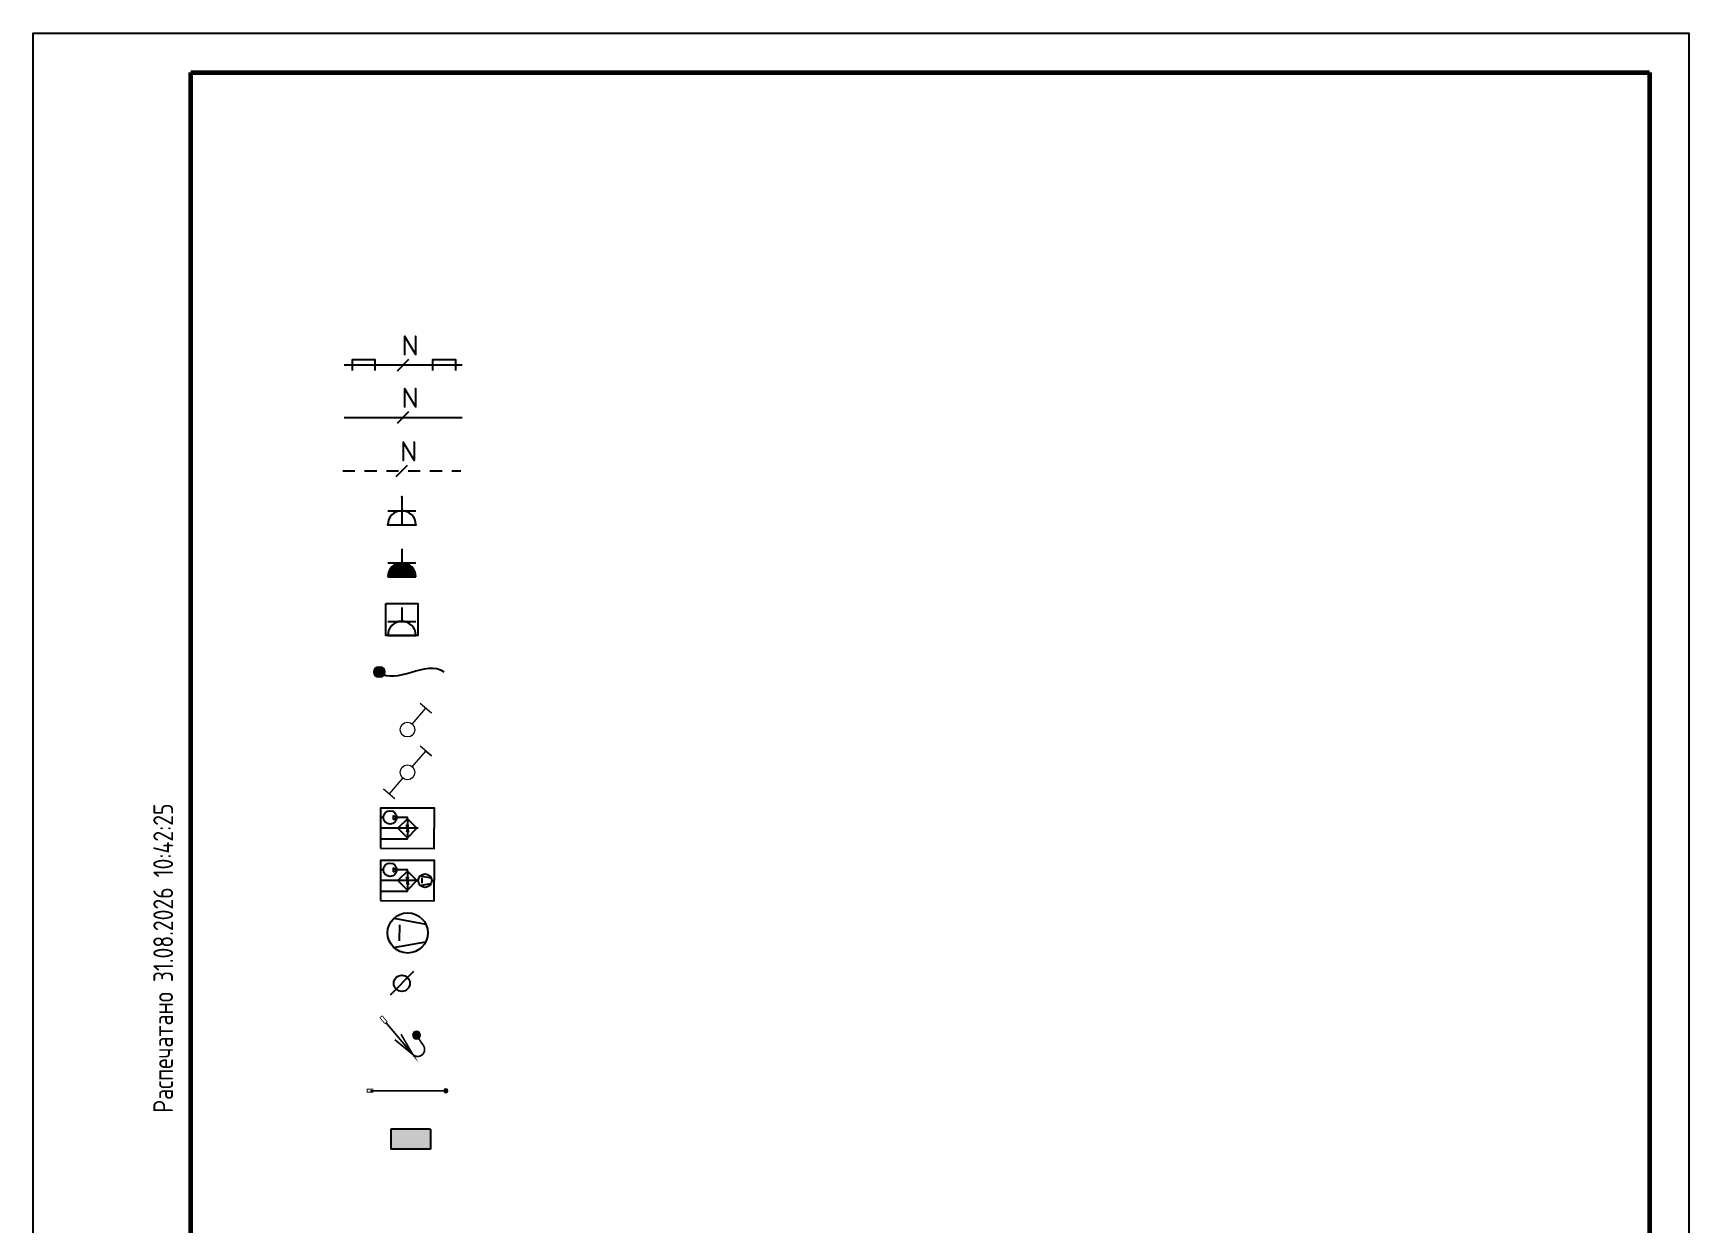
# Paper-space layout 'УГО' of a CAD drawing. Header units: millimetres. Extents: x 0 to 513, y -218 to 297.
# Drawn here: x 0 to 210, y 145.9 to 297 of the extents above; entities that cross this region are included whole.
import ezdxf
from ezdxf.enums import TextEntityAlignment as Align

# ---------------------------------------------------------------- set-up
doc = ezdxf.new("R2010")
doc.units = ezdxf.units.MM
doc.set_wipeout_variables(frame=1)
doc.linetypes.add('JIS_02_0.7', pattern=[1.35, 0.75, -0.6])
doc.layers.add('0_UNC Defpoints ЭОМ', color=6, linetype='Continuous', plot=False)
for name, color, linetype in [('0_UNC_10 Доп. Оборудование', 1, 'Continuous'), ('0_UNC_3 Свет. Выключатели 230', 1, 'Continuous'), ('0_UNC_6 Обогрев. Оборудование', 1, 'Continuous'), ('0_UNC_8 ДСУП. Оборудование', 104, 'Continuous'), ('0_Рамка', 7, 'Continuous')]:
    doc.layers.add(name, color=color, linetype=linetype)
doc.layers.add('0_UNC_2 Розетки. Оборудование', color=7, linetype='Continuous', true_color=0x991b1e)
doc.styles.get("Standard").update_dxf_attribs({"font": 'arial.ttf'})
doc.styles.add('Unecom', font='GOST2304A_0.ttf', dxfattribs={"height": 2.5})
doc.styles.add('СГЕНЕРИР_СТИЛЬ_1', font='')
doc.styles.add('СПДС', font='isocpeur.ttf', dxfattribs={"width": 0.9, "height": 2.5})
doc.styles.get('СГЕНЕРИР_СТИЛЬ_1').set_extended_font_data('Arial Кириллический')

# ---------------------------------------------------------------- blocks, each defined once
blk = doc.blocks.new('*U76')
at = {"lineweight": 60, "ltscale": 10}
for p, q in [((20, 292), (205, 292)), ((20, 5), (20, 292)), ((205, 292), (205, 5))]:
    blk.add_line(p, q, dxfattribs=at)
at = {"layer": '0_UNC Defpoints ЭОМ', "ltscale": 10}
blk.add_lwpolyline([(210, 0), (0, 0), (0, 297), (210, 297)], close=True, dxfattribs=at)
at = {"style": 'Unecom'}
blk.add_attdef('ЛИСТ_№', text='', height=2.5, dxfattribs=at).set_placement((177.5, 25), align=Align.MIDDLE_CENTER)
blk.add_attdef('КОЛ-ВО_ЛИСТОВ', text='', height=2.5, dxfattribs=at).set_placement((194.71, 23.69), align=Align.CENTER)
at = {"lineweight": 30, "flags": 104}
blk.add_attdef('ОПИСАНИЕ_ЛИСТА', text='', height=2.5, dxfattribs=at).set_placement((119.93, 12.53), align=Align.MIDDLE_CENTER)
at = {"style": 'Unecom', "flags": 8}
blk.add_attdef('ФОРМАТ_БУМАГИ', (169.38, 1.29), '', height=2.5, dxfattribs=at)
at = {"layer": '0_Рамка', "style": 'СПДС', "width": 0.8}
blk.add_text('Распечатано 31.08.2026 10:42:25', height=2.5, rotation=90, dxfattribs=at).set_placement((16.5, 160), align=Align.MIDDLE_LEFT)
blk = doc.blocks.new('кл лоток')
at = {"color": 30, "true_color": 0xf8991e}
for points in [[(23282, 227521), (24745, 227521)], [(23382, 227451), (23382, 227591), (23662, 227591), (23662, 227451)], [(23943, 227450), (24084, 227592)], [(24382, 227451), (24382, 227591), (24662, 227591), (24662, 227451)]]:
    blk.add_lwpolyline(points, dxfattribs=at)
at = {"color": 30, "true_color": 0xf8991e, "insert": (24668, 227763), "char_height": 250, "width": 1354, "attachment_point": 5, "style": 'СГЕНЕРИР_СТИЛЬ_1'}
blk.add_mtext('\\pxql;{\\fISOCPEUR|b0|i0|c204|p34;N}', dxfattribs=at)
blk = doc.blocks.new('кл потолок')
at = {"color": 1}
for points in [[(23282, 226871), (24745, 226871)], [(23943, 226800), (24084, 226942)]]:
    blk.add_lwpolyline(points, dxfattribs=at)
at = {"color": 1, "insert": (24668, 227113), "char_height": 250, "width": 1354, "attachment_point": 5, "style": 'СГЕНЕРИР_СТИЛЬ_1'}
blk.add_mtext('\\pxql;{\\fISOCPEUR|b0|i0|c204|p34;N}', dxfattribs=at)
blk = doc.blocks.new('кл по полу')
at = {"color": 1, "linetype": 'JIS_02_0.7', "ltscale": 200}
blk.add_lwpolyline([(66385, 226207), (67848, 226207)], dxfattribs=at)
at = {"color": 1}
blk.add_lwpolyline([(67045, 226136), (67187, 226278)], dxfattribs=at)
at = {"color": 1, "insert": (67771, 226449), "char_height": 250, "width": 1354, "attachment_point": 5, "style": 'СГЕНЕРИР_СТИЛЬ_1'}
blk.add_mtext('\\pxql;{\\fISOCPEUR|b0|i0|c204|p34;N}', dxfattribs=at)
blk = doc.blocks.new('*U55')
h = blk.add_hatch()
h.set_pattern_fill('ANGLE', color=6)
h.set_pattern_definition([(0, (0, 0), (0, 6.985), [5.08, -1.905]), (90, (0, 0), (-6.985, 4e-16), [5.08, -1.905])])
h.paths.add_polyline_path([(-0.65, -1.25, 1), (0.65, -1.25, 1)])
h = blk.add_hatch(color=0)
h.dxf.hatch_style = 1
h.paths.add_polyline_path([(-0.65, -1.25, 1), (0.65, -1.25, 1)])
at = {"color": 0, "linetype": 'ByBlock'}
blk.add_circle((0, -1.25), 0.653, dxfattribs=at)
at = {"color": 0, "linetype": 'ByBlock', "start_tangent": (7.660218, -6.306333), "end_tangent": (10.001371, -7.711266)}
blk.add_spline([(0, -1.25), (8, -1.23)], degree=3, dxfattribs=at)
at = {"color": 0, "style": 'Unecom'}
for tag, p in [('МОДЕЛЬ', (-8.78, 11.84)), ('АТРИБУТ', (-8.78, 8.89))]:
    blk.add_attdef(tag, p, '', height=2.5, dxfattribs=at)
for tag, p, flags in [('ГРУППА', (6.72, 11.84), 9), ('НАЗНАЧЕНИЕ', (6.72, 8.89), 1), ('МОЩНОСТЬ', (0, 0), 9), ('НАИМЕНОВАНИЕ', (0, 0), 9)]:
    blk.add_attdef(tag, p, '', height=2.5, dxfattribs=dict(at, flags=flags))
blk = doc.blocks.new('*U47')
at = {"color": 0, "linetype": 'ByBlock', "lineweight": -2}
for points in [[(1.74, 0), (-1.74, 0)], [(1.74, -1.74), (-1.74, -1.74)]]:
    blk.add_lwpolyline(points, dxfattribs=at)
at = {"color": 0, "ltscale": 0.4}
for points in [[(0, -1.74), (0, 0)], [(0, -3.47), (0, -1.74)]]:
    blk.add_lwpolyline(points, dxfattribs=at)
at = {"color": 0, "linetype": 'ByBlock', "lineweight": -2}
blk.add_arc((0, 0), 1.74, 180, 0, dxfattribs=at)
for p in [(-1.74, 0), (1.74, 0), (0, -3.47)]:
    blk.add_point(p, dxfattribs=at)
at = {"color": 18, "true_color": 0x000000, "style": 'Unecom', "flags": 1}
for tag, p in [('НАЗНАЧЕНИЕ', (-2.52, 0.68)), ('ГРУППА', (-2.52, -2.27))]:
    blk.add_attdef(tag, p, '', height=2.5, rotation=180, dxfattribs=at)
at = {"layer": 'Defpoints', "style": 'Unecom'}
for tag, p in [('АТРИБУТ', (12.97, 0.68)), ('МОДЕЛЬ', (12.97, -2.27))]:
    blk.add_attdef(tag, p, '', height=2.5, rotation=180, dxfattribs=at)
blk = doc.blocks.new('*U48')
at = {"ltscale": 0.4}
h = blk.add_hatch(color=0, dxfattribs=at)
h.dxf.hatch_style = 1
h.paths.add_polyline_path([(0, -1.74), (0, 0), (-1.74, 0, 0.414214)])
h = blk.add_hatch(color=0, dxfattribs=at)
h.dxf.hatch_style = 1
h.paths.add_polyline_path([(0, -1.74, 0.414214), (1.74, 0), (0, 0)])
at = {"color": 0, "linetype": 'ByBlock', "lineweight": -2}
for points in [[(1.74, 0), (-1.74, 0)], [(1.74, -1.74), (-1.74, -1.74)]]:
    blk.add_lwpolyline(points, dxfattribs=at)
at = {"color": 0, "ltscale": 0.4}
blk.add_lwpolyline([(0, -3.47), (0, -1.74)], dxfattribs=at)
at = {"color": 0, "linetype": 'ByBlock', "lineweight": -2}
blk.add_arc((0, 0), 1.74, 180, 0, dxfattribs=at)
at = {"color": 18, "true_color": 0x000000, "style": 'Unecom', "flags": 1}
for tag, p in [('НАЗНАЧЕНИЕ', (-2.52, 0.68)), ('ГРУППА', (-2.52, -2.27))]:
    blk.add_attdef(tag, p, '', height=2.5, rotation=180, dxfattribs=at)
at = {"layer": 'Defpoints', "style": 'Unecom'}
for tag, p in [('АТРИБУТ', (12.97, 0.68)), ('МОДЕЛЬ', (12.97, -2.27))]:
    blk.add_attdef(tag, p, '', height=2.5, rotation=180, dxfattribs=at)
blk = doc.blocks.new('*U50')
at = {"color": 0, "ltscale": 0.4}
blk.add_lwpolyline([(1.98, -3.95), (-1.98, -3.95), (-1.98, 0), (1.98, 0)], close=True, dxfattribs=at)
at = {"color": 0, "linetype": 'ByBlock', "lineweight": -2}
for points in [[(1.74, 0), (-1.74, 0)], [(1.74, -1.74), (-1.74, -1.74)]]:
    blk.add_lwpolyline(points, dxfattribs=at)
at = {"color": 0, "ltscale": 0.4}
blk.add_lwpolyline([(0, -3.47), (0, -1.74)], dxfattribs=at)
at = {"color": 0, "linetype": 'ByBlock', "lineweight": -2}
blk.add_arc((0, 0), 1.74, 180, 0, dxfattribs=at)
at = {"color": 18, "true_color": 0x000000, "style": 'Unecom', "flags": 1}
for tag, p in [('НАЗНАЧЕНИЕ', (-2.52, 0.68)), ('ГРУППА', (-2.52, -2.27))]:
    blk.add_attdef(tag, p, '', height=2.5, rotation=180, dxfattribs=at)
at = {"layer": 'Defpoints', "style": 'Unecom'}
for tag, p in [('АТРИБУТ', (12.97, 0.68)), ('МОДЕЛЬ', (12.97, -2.27))]:
    blk.add_attdef(tag, p, '', height=2.5, rotation=180, dxfattribs=at)
blk = doc.blocks.new('*U79')
at = {"color": 0}
blk.add_wipeout([(-0.87, 0.86), (-0.86, 0.94), (-0.85, 1.04), (-0.81, 1.19), (-0.75, 1.3), (-0.65, 1.44), (-0.5, 1.57), (-0.34, 1.66), (-0.16, 1.72), (0.01, 1.73), (0.2, 1.71), (0.39, 1.64), (0.52, 1.56), (0.64, 1.45), (0.76, 1.3), (0.81, 1.17), (0.85, 1.02), (0.86, 0.87), (0.86, 0.75), (0.83, 0.63), (0.79, 0.5), (0.71, 0.36), (0.63, 0.27), (0.52, 0.18), (0.38, 0.09), (0.2, 0.03), (0, 0), (-0.13, 0.01), (-0.3, 0.05), (-0.47, 0.14), (-0.59, 0.23), (-0.72, 0.39), (-0.8, 0.54), (-0.86, 0.72)], dxfattribs=at)
blk.add_wipeout([(-0.87, 0.87), (-0.86, 0.96), (-0.84, 1.07), (-0.81, 1.19), (-0.75, 1.3), (-0.69, 1.4), (-0.61, 1.49), (-0.5, 1.57), (-0.41, 1.63), (-0.27, 1.69), (-0.16, 1.72), (-0.04, 1.73), (0.05, 1.73), (0.2, 1.71), (0.34, 1.66), (0.44, 1.62), (0.55, 1.53), (0.64, 1.45), (0.73, 1.34), (0.79, 1.23), (0.84, 1.09), (0.86, 0.95), (0.86, 0.79), (0.83, 0.63), (0.77, 0.48), (0.71, 0.36), (0.63, 0.27), (0.52, 0.18), (0.41, 0.1), (0.28, 0.05), (0.12, 0.01), (-0.06, 0), (-0.19, 0.02), (-0.35, 0.07), (-0.47, 0.14), (-0.59, 0.23), (-0.68, 0.33), (-0.76, 0.45), (-0.83, 0.62), (-0.86, 0.76)], dxfattribs=at)
at = {"color": 0, "lineweight": 13}
blk.add_lwpolyline([(0, 1.73), (0, 4.18), (0.87, 4.18), (-0.87, 4.18)], dxfattribs=at)
blk.add_circle((0, 0.87), 0.867, dxfattribs=at)
blk.add_circle((0, 0.87), 0.867, dxfattribs=at)
blk.add_circle((0, 0.87), 0.867, dxfattribs=at)
blk.add_circle((0, 0.87), 0.867, dxfattribs=at)
blk.add_circle((0, 0.87), 0.867, dxfattribs=at)
blk.add_circle((0, 0.87), 0.867, dxfattribs=at)
at = {"color": 0, "style": 'Unecom', "flags": 9}
for tag in ['ГРУППА', 'НАИМЕНОВАНИЕ']:
    blk.add_attdef(tag, (0, 0), '', height=2.5, dxfattribs=at)
blk = doc.blocks.new('*U81')
at = {"color": 0, "lineweight": 13}
for points in [[(0, 1.73), (0, 4.18), (0.87, 4.18), (-0.87, 4.18)], [(0, 0), (0, -2.44), (-0.87, -2.44), (0.87, -2.44)]]:
    blk.add_lwpolyline(points, dxfattribs=at)
blk.add_circle((0, 0.87), 0.867, dxfattribs=at)
blk.add_circle((0, 0.87), 0.867, dxfattribs=at)
blk.add_circle((0, 0.87), 0.867, dxfattribs=at)
blk.add_circle((0, 0.87), 0.867, dxfattribs=at)
blk.add_circle((0, 0.87), 0.867, dxfattribs=at)
at = {"color": 0, "style": 'Unecom', "flags": 9}
for tag in ['ГРУППА', 'НАИМЕНОВАНИЕ']:
    blk.add_attdef(tag, (0, 0), '', height=2.5, dxfattribs=at)
blk = doc.blocks.new('*U41')
at = {"color": 0}
for p, q in [((-3.03, 1.33), (-3.36, 1.33)), ((-1.79, 1.58), (-1.36, 1.33)), ((-1.79, 1.58), (-1.79, 1.08)), ((-1.79, 1.08), (-1.36, 1.33)), ((-0.03, -0.01), (-0.16, 0.47)), ((-0.03, -0.01), (-0.16, 0.47)), ((-0.03, 1.17), (-0.03, -1.19)), ((-0.03, -0.01), (0.1, 0.47)), ((-0.03, -0.01), (0.1, 0.47)), ((1.3, -0.01), (-3.36, 0)), ((-0.03, -0.01), (-0.16, -0.49)), ((-0.03, -0.01), (-0.16, -0.49)), ((-0.03, -0.01), (0.1, -0.49)), ((-0.03, -0.01), (0.1, -0.49))]:
    blk.add_line(p, q, dxfattribs=at)
for points in [[(-3.37, -2.5), (3.3, -2.52), (3.31, 2.48), (-3.36, 2.5)], [(-0.03, -1.19), (1.15, -0.01), (-0.03, 1.17), (-1.21, -0.01)]]:
    blk.add_lwpolyline(points, close=True, dxfattribs=at)
for points in [[(-0.03, 1.17), (-0.03, 1.32), (-1.36, 1.33)], [(-3.37, -1.33), (-0.03, -1.34), (-0.03, -1.19)]]:
    blk.add_lwpolyline(points, dxfattribs=at)
blk.add_circle((-2.19, 1.33), 0.833, dxfattribs=at)
at = {"color": 0, "style": 'Unecom'}
blk.add_attdef('KV.', (-1.32, 6.58), '', height=2.5, dxfattribs=at)
at = {"color": 0, "style": 'Unecom', "flags": 9}
for tag in ['МОЩНОСТЬ', 'ГРУППА', 'НАИМЕНОВАНИЕ']:
    blk.add_attdef(tag, (0, 0), '', height=2.5, dxfattribs=at)
blk = doc.blocks.new('*U44')
at = {"color": 0, "style": 'Unecom'}
blk.add_attdef('K.', (-0.73, 5.12), '', height=2.5, dxfattribs=at)
at = {"color": 0}
blk.add_wipeout([(-3.37, -2.5), (-3.36, 2.5), (3.31, 2.48), (3.3, -2.52)], dxfattribs=at)
for p, q in [((-3.03, 1.33), (-3.36, 1.33)), ((-1.79, 1.58), (-1.36, 1.33)), ((-1.79, 1.58), (-1.79, 1.08)), ((-1.79, 1.08), (-1.36, 1.33)), ((-0.03, -0.01), (-0.16, 0.47)), ((-0.03, -0.01), (-0.16, 0.47)), ((-0.03, 1.17), (-0.03, -1.19)), ((-0.03, -0.01), (0.1, 0.47)), ((-0.03, -0.01), (0.1, 0.47)), ((1.56, 0.59), (2.89, 0.35)), ((1.8, -0.35), (1.81, 0.32)), ((1.3, -0.01), (-3.36, 0)), ((-0.03, -0.01), (-0.16, -0.49)), ((-0.03, -0.01), (-0.16, -0.49)), ((-0.03, -0.01), (0.1, -0.49)), ((-0.03, -0.01), (0.1, -0.49)), ((1.56, -0.62), (2.88, -0.39)), ((2.97, -0.02), (3.3, -0.02))]:
    blk.add_line(p, q, dxfattribs=at)
for points in [[(-3.37, -2.5), (3.3, -2.52), (3.31, 2.48), (-3.36, 2.5)], [(-0.03, -1.19), (1.15, -0.01), (-0.03, 1.17), (-1.21, -0.01)]]:
    blk.add_lwpolyline(points, close=True, dxfattribs=at)
for points in [[(-0.03, 1.17), (-0.03, 1.32), (-1.36, 1.33)], [(-3.37, -1.33), (-0.03, -1.34), (-0.03, -1.19)]]:
    blk.add_lwpolyline(points, dxfattribs=at)
for centre in [(-2.19, 1.33), (2.14, -0.02)]:
    blk.add_circle(centre, 0.833, dxfattribs=at)
at = {"color": 0, "style": 'Unecom', "flags": 9}
for tag in ['МОЩНОСТЬ', 'ГРУППА', 'НАИМЕНОВАНИЕ']:
    blk.add_attdef(tag, (0, 0), '', height=2.5, dxfattribs=at)
blk = doc.blocks.new('*U42')
at = {"color": 0, "style": 'Unecom'}
blk.add_attdef('V.', (-0.77, 5.77), '', height=2.5, dxfattribs=at)
at = {"color": 0}
blk.add_wipeout([(0.02, 2.5), (0.57, 2.44), (1.01, 2.29), (1.41, 2.07), (1.82, 1.72), (2.05, 1.43), (2.19, 1.21), (2.33, 0.92), (2.45, 0.52), (2.5, 0.17), (2.5, -0.15), (2.47, -0.4), (2.4, -0.72), (2.28, -1.03), (2.16, -1.26), (1.96, -1.55), (1.73, -1.81), (1.46, -2.03), (1.21, -2.19), (0.82, -2.36), (0.58, -2.43), (0.28, -2.49), (-0.02, -2.5), (-0.24, -2.49), (-0.51, -2.45), (-0.85, -2.36), (-1.16, -2.22), (-1.37, -2.1), (-1.56, -1.95), (-1.77, -1.77), (-1.92, -1.6), (-2.08, -1.39), (-2.21, -1.17), (-2.31, -0.97), (-2.37, -0.79), (-2.42, -0.62), (-2.48, -0.31), (-2.5, 0.02), (-2.48, 0.31), (-2.41, 0.69), (-2.31, 0.95), (-2.26, 1.08), (-2.15, 1.28), (-2.03, 1.47), (-1.94, 1.58), (-1.84, 1.7), (-1.64, 1.89), (-1.46, 2.03), (-1.28, 2.15), (-1.04, 2.28), (-0.86, 2.35), (-0.66, 2.41), (-0.49, 2.45), (-0.24, 2.49)], dxfattribs=at)
for p, q in [((-1.72, 1.82), (2.25, 1.09)), ((-1.01, -0.99), (-0.99, 1.01)), ((-1.75, -1.79), (2.24, -1.12))]:
    blk.add_line(p, q, dxfattribs=at)
blk.add_circle((0, 0), 2.5, dxfattribs=at)
at = {"color": 0, "style": 'Unecom', "flags": 9}
for tag in ['МОЩНОСТЬ', 'ГРУППА', 'НАИМЕНОВАНИЕ']:
    blk.add_attdef(tag, (0, 0), '', height=2.5, dxfattribs=at)
blk = doc.blocks.new('*U56')
at = {"ltscale": 100}
blk.add_line((-0.73, 0.73), (0.73, -0.73), dxfattribs=at)
blk.add_circle((0, 0), 0.5, dxfattribs=at)
blk = doc.blocks.new('A$Ce35f26d7')
h = blk.add_hatch(color=7)
h.set_gradient(color1=(255, 255, 255), one_color=1, tint=1, name='HEMISPHERICAL')
h.paths.add_polyline_path([(-210, 210), (210, 210), (0, 0)])
at = {"ltscale": 100}
h = blk.add_hatch(color=3, dxfattribs=at)
h.paths.add_polyline_path([(-210, 210), (-210, 0), (0, 0)])
h.paths.add_polyline_path([(210, 0), (210, 210), (0, 0)])
at = {"color": 3, "ltscale": 100}
for p, q in [((210, 210), (-210, 210)), ((-210, 0), (-210, 210)), ((210, 0), (210, 210)), ((210, 0), (-210, 0))]:
    blk.add_line(p, q, dxfattribs=at)
blk = doc.blocks.new('456456')
h = blk.add_hatch(color=6)
h.dxf.hatch_style = 1
h.set_gradient(color1=(255, 0, 255), color2=(235, 0, 235), one_color=1, tint=0.46)
edge = h.paths.add_edge_path()
edge.add_arc((-62872, -57076), 21.5, 0, 360)
at = {"color": 6, "ltscale": 10}
blk.add_circle((-62872, -57076), 21.5, dxfattribs=at)
blk = doc.blocks.new('1nit')
h = blk.add_hatch(color=256)
h.dxf.hatch_style = 1
h.set_gradient(color1=(255, 0, 255), color2=(235, 0, 235), one_color=1, tint=0.46)
edge = h.paths.add_edge_path()
edge.add_arc((206291, 102977), 72.6, -73.2651, 286.7349)
at = {"color": 1, "ltscale": 10, "const_width": 33.8}
for points in [[(206894, 103225), (206362, 102594), (206597, 102996), (206362, 102594), (206719, 102888)], [(206153, 102771), (206291, 102977)]]:
    blk.add_lwpolyline(points, dxfattribs=at)
at = {"color": 5, "const_width": 15.4}
blk.add_lwpolyline([(206871, 103244), (206917, 103206), (207015, 103323), (206969, 103361)], close=True, dxfattribs=at)
at = {"color": 1, "ltscale": 10, "const_width": 33.8}
blk.add_lwpolyline([(206362, 102594, -0.893774), (206153, 102771)], format="xyb", dxfattribs=at)
at = {"color": 6, "ltscale": 10}
blk.add_circle((206291, 102977), 72.6, dxfattribs=at)

psp = doc.layouts.new('УГО')

# ---------------------------------------------------------------- linework, layer by layer
at = {"layer": '0_UNC_6 Обогрев. Оборудование', "color": 5, "const_width": 0.1}
psp.add_lwpolyline([(43.12, 163.01), (43.12, 162.63), (42.37, 162.63), (42.37, 163.01)], close=True, dxfattribs=at)
at = {"layer": '0_UNC_6 Обогрев. Оборудование', "color": 1, "const_width": 0.2}
psp.add_lwpolyline([(42.75, 162.82), (52.35, 162.82)], dxfattribs=at)

# ---------------------------------------------------------------- block references
psp.add_blockref('*U76', (0, 0))
at = {"xscale": 0.01022126537219668, "yscale": 0.01022126537219668, "zscale": 0.01022126537219668}
for name in ['кл лоток', 'кл потолок']:
    psp.add_blockref(name, (-198.5, -2070.66), dxfattribs=at)
at = {"linetype": 'JIS_02_0.7', "xscale": 0.01022126537219668, "yscale": 0.01022126537219668, "zscale": 0.01022126537219668}
psp.add_blockref('кл по полу', (-639.25, -2070.66), dxfattribs=at)
at = {"layer": '0_UNC_10 Доп. Оборудование', "color": 114, "true_color": 0x139b48, "xscale": 1.022126537219668, "yscale": 1.022126537219668, "zscale": 1.022126537219668}
psp.add_blockref('*U41', (47.51, 196.13), dxfattribs=at)
at = {"layer": '0_UNC_2 Розетки. Оборудование', "ltscale": 200, "xscale": 1.022126537219668, "yscale": 1.022126537219668, "zscale": 1.022126537219668, "rotation": 180}
for name, p in [('*U47', (46.76, 234.62)), ('*U48', (46.76, 228.02)), ('*U50', (46.76, 220.59))]:
    psp.add_blockref(name, p, dxfattribs=at)
at = {"layer": '0_UNC_2 Розетки. Оборудование', "linetype": 'ByBlock', "xscale": 1.022126537219668, "yscale": 1.022126537219668, "zscale": 1.022126537219668}
psp.add_blockref('*U55', (43.91, 217.22), dxfattribs=at)
at = {"layer": '0_UNC_6 Обогрев. Оборудование', "color": 3, "xscale": -0.006409635717589157, "yscale": 0.006409635717589157, "zscale": 0.006409635717589157}
psp.add_blockref('1nit', (1370.87, -490.18), dxfattribs=at)
at = {"layer": '0_UNC_6 Обогрев. Оборудование', "xscale": -0.01001505580873305, "yscale": 0.01001505580873305, "zscale": 0.01001505580873305, "rotation": 180}
psp.add_blockref('456456', (682.01, -408.8), dxfattribs=at)
at = {"layer": '0_UNC_6 Обогрев. Оборудование', "lineweight": 50, "xscale": -0.01201806697048293, "yscale": 0.01201806697048293, "zscale": 0.01201806697048293, "rotation": 180.0427484413313}
psp.add_blockref('A$Ce35f26d7', (47.88, 157.94), dxfattribs=at)
at = {"layer": '0_UNC_8 ДСУП. Оборудование', "linetype": 'ByBlock', "lineweight": -3, "xscale": 2.044253074439335, "yscale": 2.044253074439335, "zscale": 2.044253074439335, "rotation": 270}
psp.add_blockref('*U56', (46.77, 176.45), dxfattribs=at)

# ---------------------------------------------------------------- next in the draw order: block references
at = {"layer": '0_UNC_10 Доп. Оборудование', "color": 114, "true_color": 0x139b48, "xscale": 1.022126537219668, "yscale": 1.022126537219668, "zscale": 1.022126537219668}
psp.add_blockref('*U44', (47.51, 189.49), dxfattribs=at)
at = {"layer": '0_UNC_10 Доп. Оборудование', "color": 4, "xscale": 1.022126537219668, "yscale": 1.022126537219668, "zscale": 1.022126537219668}
psp.add_blockref('*U42', (47.51, 182.84), dxfattribs=at)
at = {"layer": '0_UNC_3 Свет. Выключатели 230', "color": 244, "true_color": 0x991b1e, "xscale": 1.079690140658838, "yscale": 1.079690140658838, "zscale": 1.079690140658838, "rotation": 319.1874184776055}
psp.add_blockref('*U79', (46.87, 207.93), dxfattribs=at)

# ---------------------------------------------------------------- next in the draw order: block references
psp.add_blockref('*U81', (46.87, 202.5), dxfattribs=at)

doc.saveas('drawing.dxf')
